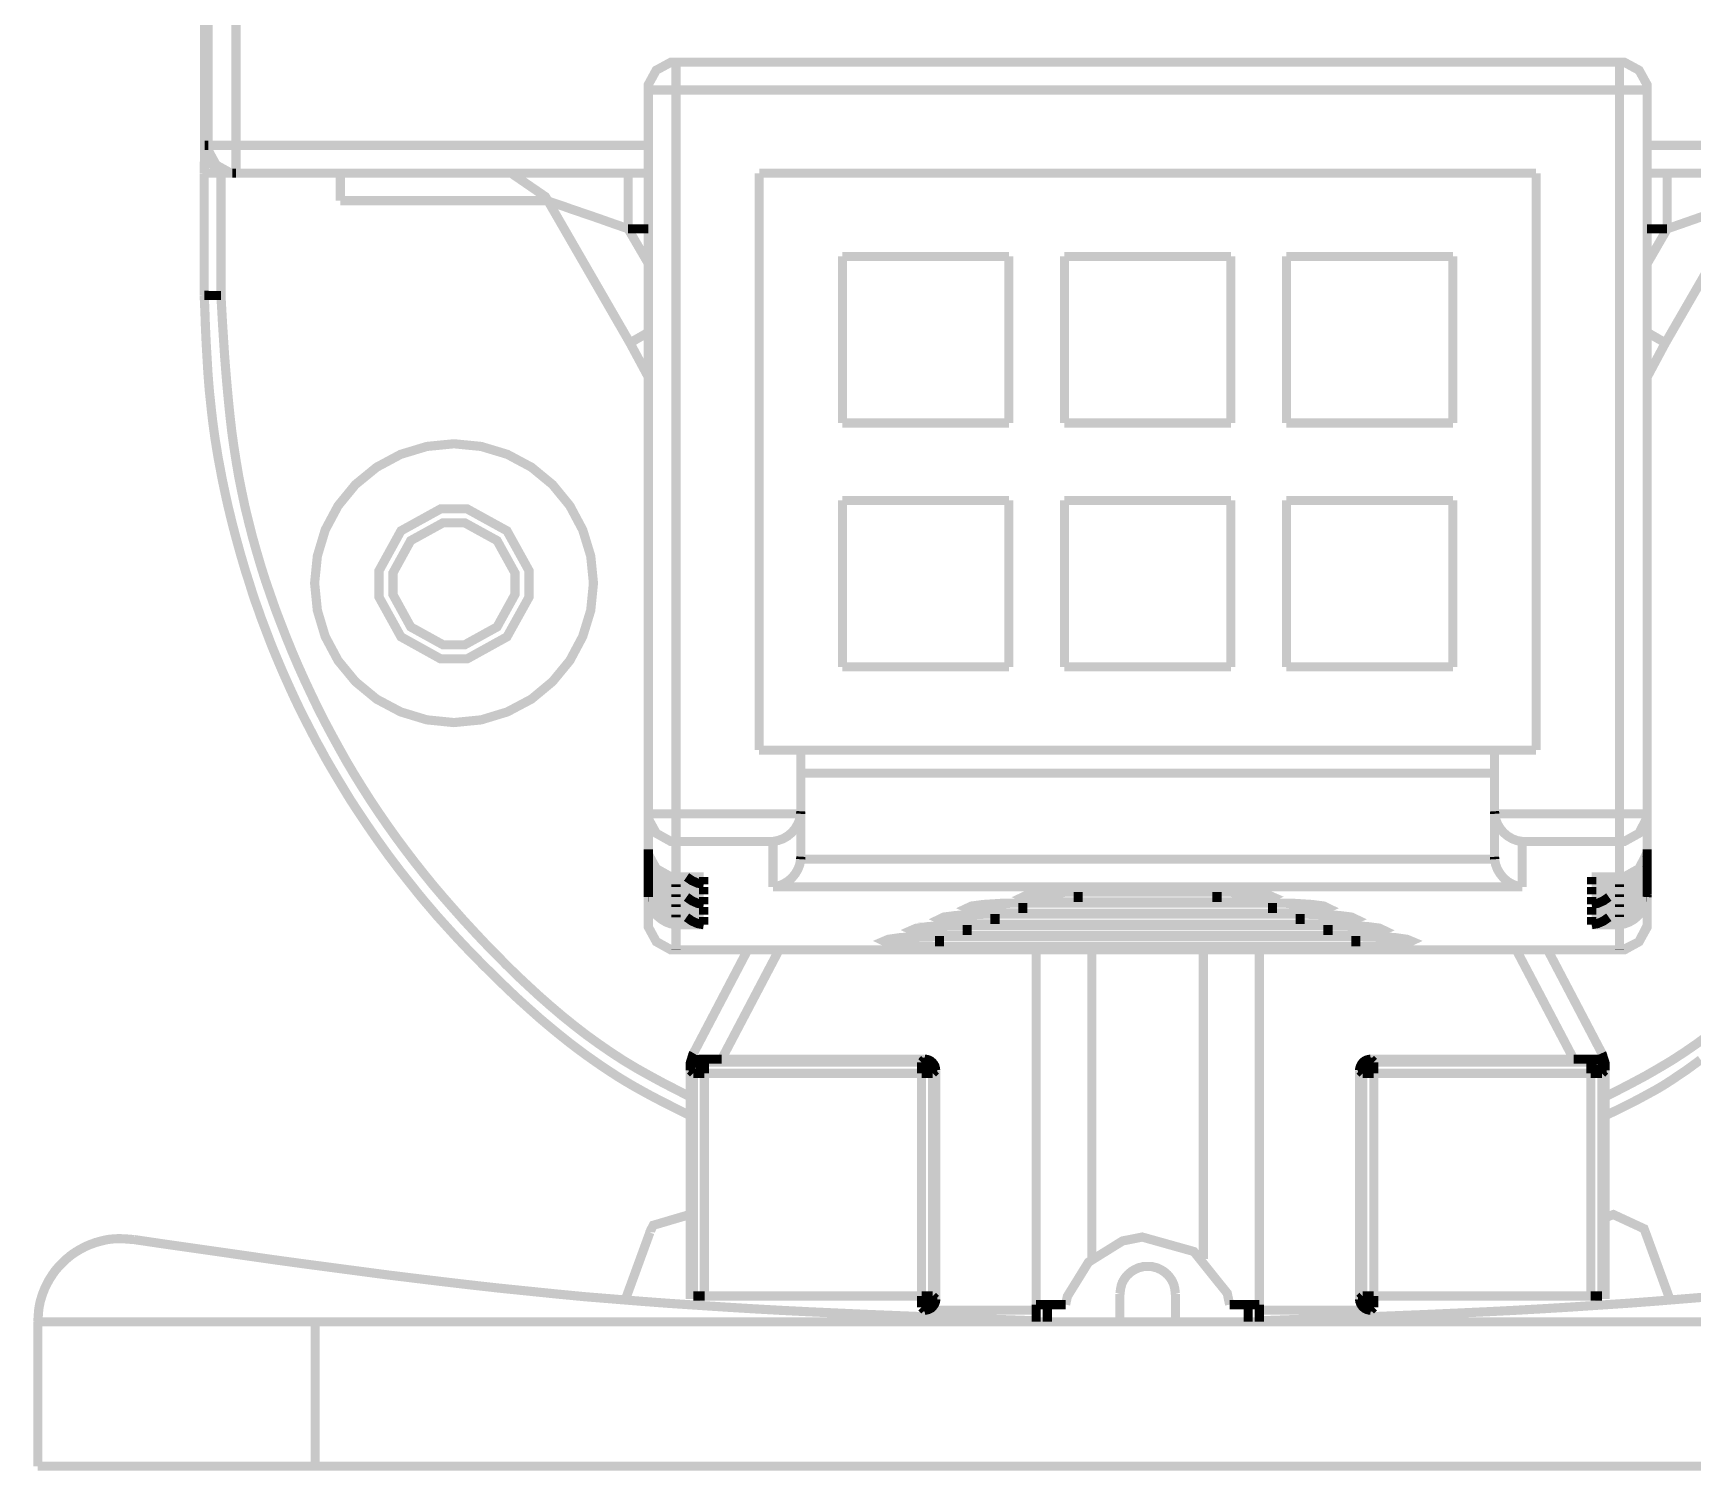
# Model space of a CAD drawing. Extents: x 0.54 to 10.46, y 0.74 to 7.76.
# Drawn here: x 8.35 to 8.978, y 5.207 to 5.752 of the extents above; entities that cross this region are included whole.
import ezdxf

# ---------------------------------------------------------------- set-up
doc = ezdxf.new("R2010")
doc.units = 0
doc.layers.get('0').update_dxf_attribs({"linetype": 'CONTINUOUS'})

msp = doc.modelspace()

# ---------------------------------------------------------------- linework, layer by layer
at = {"color": 0, "const_width": 0.00347}
for points in [[(8.41461, 5.83524), (8.41461, 5.7091)], [(8.41461, 5.83524), (8.41461, 5.7091)], [(8.41596, 5.7091), (8.41596, 5.83524)], [(8.42649, 5.83524), (8.42649, 5.7091)], [(8.59315, 5.74061), (8.59125, 5.74061), (8.58567, 5.73757), (8.58262, 5.73199), (8.58262, 5.73008)], [(8.59315, 5.73008), (8.59315, 5.74061)], [(8.59315, 5.74061), (8.95057, 5.74061)], [(8.9611, 5.73008), (8.9611, 5.73199), (8.95801, 5.73757), (8.95242, 5.74061), (8.95057, 5.74061)], [(8.95057, 5.73008), (8.95057, 5.74061)], [(8.58268, 5.73008), (8.59315, 5.73008)], [(8.58268, 5.45589), (8.58268, 5.73008)], [(8.59315, 5.73008), (8.59315, 5.45589)], [(8.95057, 5.73008), (8.59315, 5.73008)], [(8.95057, 5.45589), (8.95057, 5.73008)], [(8.95057, 5.73008), (8.9611, 5.73008)], [(8.9611, 5.73008), (8.9611, 5.45589)], [(8.41444, 5.69857), (8.41465, 5.7091)], [(8.41461, 5.7091), (8.41465, 5.70882), (8.41465, 5.70856), (8.41471, 5.70828), (8.41471, 5.70806), (8.41482, 5.70751), (8.41482, 5.70731), (8.41493, 5.70676), (8.41493, 5.70654), (8.41504, 5.70628), (8.4151, 5.706), (8.41515, 5.70578), (8.41525, 5.70551), (8.41531, 5.70529), (8.41542, 5.70508), (8.41553, 5.70481), (8.41564, 5.70458), (8.41575, 5.70432), (8.41585, 5.7041), (8.41601, 5.70389), (8.41624, 5.70344), (8.41656, 5.70301), (8.41667, 5.70281), (8.41683, 5.70258), (8.41704, 5.70242), (8.41738, 5.70199), (8.41808, 5.70128), (8.41829, 5.70111), (8.41846, 5.70096), (8.41911, 5.70047), (8.41932, 5.70036), (8.41954, 5.70019), (8.41976, 5.70008), (8.41997, 5.69993), (8.42042, 5.69971), (8.42068, 5.69954), (8.4209, 5.69949), (8.42133, 5.69928), (8.4216, 5.69917), (8.42188, 5.69911), (8.4221, 5.699), (8.42236, 5.69894), (8.42258, 5.69889), (8.42285, 5.69883), (8.42307, 5.69879), (8.42333, 5.69874), (8.42361, 5.69874), (8.42383, 5.69868), (8.4241, 5.69862), (8.42464, 5.69862), (8.42486, 5.69857), (8.42513, 5.69857)], [(8.41596, 5.7091), (8.41461, 5.7091)], [(8.42649, 5.7091), (8.41596, 5.7091)], [(8.41596, 5.7091), (8.41596, 5.70725), (8.419, 5.70167), (8.42458, 5.69857), (8.42649, 5.69857)], [(8.42649, 5.7091), (8.42649, 5.69857)], [(8.41444, 5.69857), (8.41444, 5.65235)], [(8.42513, 5.69857), (8.41444, 5.69857)], [(8.42079, 5.65224), (8.42079, 5.69857)], [(8.42649, 5.69857), (8.42513, 5.69857)], [(8.58268, 5.69857), (8.42649, 5.69857)], [(8.46599, 5.68815), (8.46599, 5.69857)], [(8.54471, 5.68804), (8.54372, 5.68967), (8.53076, 5.69857), (8.52647, 5.69857)], [(8.57503, 5.67751), (8.57503, 5.69857)], [(8.62468, 5.69857), (8.62468, 5.48004)], [(8.919, 5.69857), (8.62472, 5.69857)], [(8.919, 5.48004), (8.919, 5.69857)], [(9.11724, 5.69857), (8.9611, 5.69857)], [(8.96864, 5.67751), (8.96864, 5.69857)], [(8.41444, 5.65653), (8.41444, 5.69015)], [(8.54471, 5.68804), (8.54531, 5.68782), (8.54704, 5.68722), (8.54981, 5.68631), (8.5536, 5.68494), (8.55821, 5.68338), (8.56347, 5.68158), (8.56912, 5.67958), (8.57508, 5.67751)], [(8.57574, 5.63428), (8.54471, 5.68804)], [(8.99903, 5.68804), (8.96799, 5.63428)], [(8.96864, 5.67751), (8.97461, 5.67958), (8.98031, 5.68158), (8.98551, 5.68338), (8.99013, 5.68494), (8.99388, 5.68631), (8.99669, 5.68722), (8.99843, 5.68782), (8.99903, 5.68804)], [(8.71929, 5.66704), (8.65625, 5.66704)], [(8.65625, 5.66704), (8.65625, 5.60394)], [(8.71929, 5.60394), (8.71929, 5.66704)], [(8.80339, 5.66704), (8.74035, 5.66704)], [(8.74035, 5.66704), (8.74035, 5.60394)], [(8.80339, 5.60394), (8.80339, 5.66704)], [(8.88747, 5.66704), (8.82443, 5.66704)], [(8.82443, 5.66704), (8.82443, 5.60394)], [(8.88747, 5.60394), (8.88747, 5.66704)], [(8.41444, 5.65229), (8.41493, 5.65229), (8.41932, 5.65224), (8.42079, 5.65224)], [(8.41444, 5.65229), (8.41461, 5.64865), (8.41476, 5.64497), (8.41487, 5.64133), (8.41504, 5.63764), (8.41521, 5.634), (8.41542, 5.63032), (8.41564, 5.62668), (8.41585, 5.62299), (8.41613, 5.61936), (8.41644, 5.61572), (8.41721, 5.60846), (8.41764, 5.60476), (8.41812, 5.60113), (8.41862, 5.59754), (8.41982, 5.59028), (8.42051, 5.58669), (8.42117, 5.58311), (8.42193, 5.57949), (8.42269, 5.5759), (8.4235, 5.57232), (8.42437, 5.56874), (8.42524, 5.56521), (8.42617, 5.56164), (8.42811, 5.55458), (8.43018, 5.54753), (8.43132, 5.54406), (8.4324, 5.54058), (8.43354, 5.53706), (8.43479, 5.53364), (8.43599, 5.53017), (8.43989, 5.51992), (8.44129, 5.5165), (8.44271, 5.51313), (8.44417, 5.50971), (8.44564, 5.5064), (8.44715, 5.50304), (8.44868, 5.49972), (8.45025, 5.49642), (8.45187, 5.49311), (8.45692, 5.48335), (8.45871, 5.48014), (8.46044, 5.47694), (8.46229, 5.47374), (8.46414, 5.4706), (8.46793, 5.46431), (8.46983, 5.46121), (8.47185, 5.45811), (8.47385, 5.45508), (8.47592, 5.45199), (8.47797, 5.449), (8.48008, 5.44596), (8.48221, 5.44299), (8.48432, 5.44006), (8.48876, 5.43419), (8.49561, 5.42557), (8.49794, 5.42275), (8.50032, 5.41997), (8.50271, 5.41715), (8.5076, 5.41174), (8.5101, 5.40901), (8.51258, 5.40636), (8.51514, 5.40369), (8.52024, 5.39849), (8.52289, 5.39589), (8.5255, 5.39328), (8.53082, 5.38818), (8.53347, 5.38569), (8.53624, 5.38319), (8.53896, 5.38075), (8.54172, 5.37831), (8.54454, 5.37592), (8.54736, 5.37358), (8.55024, 5.37125), (8.55311, 5.36897), (8.55604, 5.36675), (8.55897, 5.36458), (8.56196, 5.36247), (8.565, 5.36035), (8.56803, 5.35835), (8.57112, 5.35633), (8.57422, 5.35444), (8.57736, 5.3526), (8.58057, 5.35081), (8.58376, 5.34907), (8.58708, 5.34733), (8.59028, 5.34571), (8.59358, 5.34403), (8.5969, 5.34239), (8.60015, 5.34076)], [(8.58268, 5.62131), (8.58225, 5.62218), (8.57574, 5.63428)], [(8.96799, 5.63428), (8.96149, 5.62213), (8.9611, 5.62131)], [(8.65625, 5.60394), (8.71929, 5.60394)], [(8.74035, 5.60394), (8.80339, 5.60394)], [(8.82443, 5.60394), (8.88747, 5.60394)], [(8.71929, 5.5746), (8.65625, 5.5746)], [(8.65625, 5.5746), (8.65625, 5.51156)], [(8.71929, 5.51156), (8.71929, 5.5746)], [(8.80339, 5.5746), (8.74035, 5.5746)], [(8.74035, 5.5746), (8.74035, 5.51156)], [(8.80339, 5.51156), (8.80339, 5.5746)], [(8.88747, 5.5746), (8.82443, 5.5746)], [(8.82443, 5.5746), (8.82443, 5.51156)], [(8.88747, 5.51156), (8.88747, 5.5746)], [(8.65625, 5.51156), (8.71929, 5.51156)], [(8.74035, 5.51156), (8.80339, 5.51156)], [(8.82443, 5.51156), (8.88747, 5.51156)], [(8.62468, 5.48004), (8.919, 5.48004)], [(8.64046, 5.48004), (8.64046, 5.45687)], [(8.90326, 5.45687), (8.90326, 5.48004)], [(8.90326, 5.47131), (8.64046, 5.47131)], [(8.58268, 5.45589), (8.59315, 5.45589)], [(8.58268, 5.45589), (8.58268, 5.45404), (8.58572, 5.44851), (8.59125, 5.44542), (8.59315, 5.44542)], [(8.58268, 5.44249), (8.58268, 5.45589)], [(8.59315, 5.45589), (8.6404, 5.45589)], [(8.59315, 5.44542), (8.59315, 5.45589)], [(8.62993, 5.44542), (8.63189, 5.44581), (8.63374, 5.44646), (8.63547, 5.44749), (8.63704, 5.44879), (8.63835, 5.45036), (8.63937, 5.4521), (8.64008, 5.45394), (8.6404, 5.45589)], [(8.6404, 5.45589), (8.64046, 5.45687)], [(8.64046, 5.45687), (8.64046, 5.43967)], [(8.90326, 5.45687), (8.90332, 5.45589)], [(8.90326, 5.43961), (8.90326, 5.45682)], [(8.90326, 5.45589), (8.95057, 5.45589)], [(8.90326, 5.45589), (8.90365, 5.45394), (8.90435, 5.4521), (8.90539, 5.45036), (8.90668, 5.44879), (8.90821, 5.44749), (8.90994, 5.44646), (8.91183, 5.44575), (8.91379, 5.44542)], [(8.95057, 5.44542), (8.95242, 5.44542), (8.95796, 5.44851), (8.96104, 5.45449), (8.9611, 5.45589)], [(8.95057, 5.45589), (8.95057, 5.44542)], [(8.95057, 5.45589), (8.9611, 5.45589)], [(8.9611, 5.45589), (8.9611, 5.44249)], [(8.62993, 5.44542), (8.59315, 5.44542)], [(8.59315, 5.44542), (8.59315, 5.43201)], [(8.62993, 5.42822), (8.62993, 5.44542)], [(8.91374, 5.44542), (8.91374, 5.42822)], [(8.95057, 5.44542), (8.91379, 5.44542)], [(8.95057, 5.43201), (8.95057, 5.44542)], [(8.58268, 5.44249), (8.58268, 5.44065), (8.58572, 5.43506), (8.59125, 5.43197), (8.59315, 5.43197)], [(8.58268, 5.44249), (8.58268, 5.44065), (8.58572, 5.43511), (8.59125, 5.43201), (8.59315, 5.43201)], [(8.58268, 5.4406), (8.58268, 5.44249)], [(8.58268, 5.4406), (8.58268, 5.43961)], [(8.58268, 5.43772), (8.58268, 5.4406)], [(8.58268, 5.43961), (8.58306, 5.43772), (8.58376, 5.43582), (8.58475, 5.43408), (8.58604, 5.43257), (8.58763, 5.43126), (8.58936, 5.43024), (8.59119, 5.42953), (8.59315, 5.42914)], [(8.58268, 5.43772), (8.58285, 5.43571), (8.58344, 5.43381), (8.58442, 5.43207), (8.58572, 5.43061), (8.58735, 5.42947), (8.58914, 5.42865), (8.5911, 5.42822), (8.59315, 5.42822)], [(8.58268, 5.43679), (8.58268, 5.43772)], [(8.58268, 5.43392), (8.58268, 5.43679)], [(8.58268, 5.43679), (8.58268, 5.43582)], [(8.62993, 5.42822), (8.63189, 5.42854), (8.63374, 5.42925), (8.63547, 5.43028), (8.63704, 5.43158), (8.63835, 5.43317), (8.63937, 5.4349), (8.64008, 5.43674), (8.6404, 5.43869)], [(8.6404, 5.43869), (8.64046, 5.43967)], [(8.6404, 5.43869), (8.90332, 5.43869)], [(8.90326, 5.43961), (8.90332, 5.43869)], [(8.90326, 5.43869), (8.90365, 5.43674), (8.90435, 5.4349), (8.90539, 5.43317), (8.90668, 5.43158), (8.90821, 5.43028), (8.90994, 5.42925), (8.91183, 5.42854), (8.91379, 5.42822)], [(8.95057, 5.43197), (8.95242, 5.43197), (8.95801, 5.43506), (8.9611, 5.44065), (8.9611, 5.44249)], [(8.95057, 5.43201), (8.95242, 5.43201), (8.95796, 5.43511), (8.96104, 5.44108), (8.9611, 5.44249)], [(8.95057, 5.42914), (8.95247, 5.42953), (8.95438, 5.43024), (8.95611, 5.43126), (8.95762, 5.43257), (8.95893, 5.43408), (8.95996, 5.43582), (8.96067, 5.43772), (8.96104, 5.43967)], [(8.95057, 5.42822), (8.95258, 5.42822), (8.95458, 5.42865), (8.95638, 5.42947), (8.95801, 5.43061), (8.95931, 5.43207), (8.96029, 5.43381), (8.96089, 5.43571), (8.9611, 5.43772)], [(8.96104, 5.43961), (8.9611, 5.4406)], [(8.96104, 5.43582), (8.9611, 5.43679)], [(8.9611, 5.4406), (8.9611, 5.44249)], [(8.9611, 5.4406), (8.9611, 5.43772)], [(8.9611, 5.43679), (8.9611, 5.43772)], [(8.9611, 5.43679), (8.9611, 5.43392)], [(8.58268, 5.43582), (8.58306, 5.43386), (8.58376, 5.43201), (8.58475, 5.43028), (8.58604, 5.42871), (8.58763, 5.4274), (8.58936, 5.42638), (8.59119, 5.42572), (8.59315, 5.42535)], [(8.58268, 5.43392), (8.58285, 5.43186), (8.58344, 5.42996), (8.58442, 5.42828), (8.58572, 5.42681), (8.58735, 5.42562), (8.58914, 5.42481), (8.5911, 5.42443), (8.59315, 5.42437)], [(8.58268, 5.43294), (8.58268, 5.43392)], [(8.58268, 5.43294), (8.58268, 5.43197)], [(8.58268, 5.43007), (8.58268, 5.43294)], [(8.58268, 5.43197), (8.58306, 5.43007), (8.58376, 5.42822), (8.58475, 5.42649), (8.58604, 5.42492), (8.58763, 5.42361), (8.58936, 5.42258), (8.59119, 5.42188), (8.59315, 5.42156)], [(8.59315, 5.43201), (8.60368, 5.43201)], [(8.59315, 5.43197), (8.60271, 5.43197)], [(8.59717, 5.43197), (8.59918, 5.43061), (8.60135, 5.42964), (8.60368, 5.42919)], [(8.60368, 5.43201), (8.60368, 5.42914)], [(8.94006, 5.43201), (8.95057, 5.43201)], [(8.94006, 5.42914), (8.94006, 5.43201)], [(8.94006, 5.42914), (8.94233, 5.42964), (8.94456, 5.43061), (8.94656, 5.43197)], [(8.94103, 5.43197), (8.95057, 5.43197)], [(8.95057, 5.42535), (8.95247, 5.42572), (8.95438, 5.42638), (8.95611, 5.4274), (8.95762, 5.42871), (8.95893, 5.43028), (8.95996, 5.43201), (8.96067, 5.43386), (8.96104, 5.43582)], [(8.95057, 5.42437), (8.95258, 5.42443), (8.95458, 5.42481), (8.95638, 5.42562), (8.95801, 5.42676), (8.95931, 5.42828), (8.96029, 5.42996), (8.96089, 5.43192), (8.9611, 5.43392)], [(8.95057, 5.42156), (8.95247, 5.42188), (8.95438, 5.42258), (8.95611, 5.42361), (8.95762, 5.42492), (8.95893, 5.42649), (8.95996, 5.42822), (8.96067, 5.43007), (8.96104, 5.43197)], [(8.96104, 5.43197), (8.9611, 5.43294)], [(8.9611, 5.43294), (8.9611, 5.43392)], [(8.9611, 5.43294), (8.9611, 5.43007)], [(8.58268, 5.43007), (8.58285, 5.42806), (8.58344, 5.42617), (8.58442, 5.42443), (8.58572, 5.42296), (8.58735, 5.42182), (8.58914, 5.42101), (8.5911, 5.42057), (8.59315, 5.42057)], [(8.58268, 5.42914), (8.58268, 5.43007)], [(8.58268, 5.42626), (8.58268, 5.42914)], [(8.58268, 5.42914), (8.58268, 5.42817)], [(8.58268, 5.42817), (8.58306, 5.42626), (8.58376, 5.42437), (8.58475, 5.42264), (8.58604, 5.42111), (8.58763, 5.41976), (8.58936, 5.41878), (8.59119, 5.41803), (8.59315, 5.41769)], [(8.58268, 5.42626), (8.58285, 5.42426), (8.58344, 5.42231), (8.58442, 5.42063), (8.58572, 5.41917), (8.58735, 5.41797), (8.58914, 5.41721), (8.5911, 5.41678), (8.59315, 5.41672)], [(8.58268, 5.42529), (8.58268, 5.42626)], [(8.58268, 5.42529), (8.58268, 5.42437)], [(8.58268, 5.41488), (8.58268, 5.42529)], [(8.58268, 5.42437), (8.58306, 5.42242), (8.58376, 5.42057), (8.58475, 5.41878), (8.58604, 5.41726), (8.58763, 5.41596), (8.58936, 5.41493), (8.59119, 5.41422), (8.59315, 5.4139)], [(8.59224, 5.42817), (8.60275, 5.42817)], [(8.59224, 5.42437), (8.60275, 5.42437)], [(8.59315, 5.42914), (8.59315, 5.42822)], [(8.60368, 5.42914), (8.59315, 5.42914)], [(8.59315, 5.42822), (8.60368, 5.42822)], [(8.59315, 5.42535), (8.59315, 5.42437)], [(8.60368, 5.42535), (8.59315, 5.42535)], [(8.59315, 5.42437), (8.60368, 5.42437)], [(8.59717, 5.42817), (8.59918, 5.42676), (8.60135, 5.42583), (8.60368, 5.42535)], [(8.59717, 5.42437), (8.59918, 5.42296), (8.60135, 5.42199), (8.60368, 5.42156)], [(8.60368, 5.42822), (8.60368, 5.42535)], [(8.60368, 5.42437), (8.60368, 5.42156)], [(8.91374, 5.42822), (8.62993, 5.42822)], [(8.74556, 5.42247), (8.73753, 5.42264), (8.73074, 5.42307), (8.72618, 5.42367), (8.72456, 5.42437), (8.72618, 5.42513), (8.73074, 5.42572), (8.73753, 5.42617), (8.74556, 5.42632)], [(8.7284, 5.42535), (8.72857, 5.42535), (8.72857, 5.42535), (8.72874, 5.4254), (8.72874, 5.4254), (8.72906, 5.42546), (8.72933, 5.42546), (8.72949, 5.42551), (8.72965, 5.42551), (8.72988, 5.42557), (8.73004, 5.42557), (8.73025, 5.42562), (8.73042, 5.42562), (8.73062, 5.42567), (8.73107, 5.42567), (8.73133, 5.42572), (8.73156, 5.42572), (8.73182, 5.42578), (8.73232, 5.42578), (8.73258, 5.42583), (8.73286, 5.42583), (8.73312, 5.42589), (8.73372, 5.42589), (8.734, 5.42594), (8.7346, 5.42594), (8.73492, 5.426), (8.73557, 5.426), (8.73589, 5.42606), (8.73687, 5.42606), (8.73719, 5.42611), (8.73822, 5.42611), (8.73861, 5.42617), (8.74035, 5.42617), (8.74072, 5.42622), (8.74294, 5.42622), (8.74333, 5.42626), (8.74556, 5.42626)], [(8.74556, 5.42632), (8.79813, 5.42632)], [(8.74556, 5.42626), (8.74556, 5.42632)], [(8.74556, 5.42626), (8.79813, 5.42626)], [(8.79813, 5.42632), (8.80615, 5.42617), (8.81299, 5.42572), (8.81754, 5.42513), (8.81917, 5.42443), (8.81754, 5.42367), (8.81299, 5.42307), (8.80615, 5.42264), (8.79813, 5.42247)], [(8.79813, 5.42632), (8.79813, 5.42626)], [(8.79813, 5.42626), (8.79986, 5.42626), (8.80029, 5.42622), (8.80322, 5.42622), (8.80365, 5.42617), (8.80528, 5.42617), (8.80567, 5.42611), (8.80647, 5.42611), (8.80686, 5.42606), (8.80761, 5.42606), (8.80794, 5.426), (8.80871, 5.426), (8.80903, 5.42594), (8.80974, 5.42594), (8.81006, 5.42589), (8.81039, 5.42589), (8.81071, 5.42583), (8.81136, 5.42583), (8.81164, 5.42578), (8.8119, 5.42578), (8.81222, 5.42572), (8.8125, 5.42567), (8.81299, 5.42567), (8.81326, 5.42562), (8.81347, 5.42562), (8.81375, 5.42557), (8.81396, 5.42551), (8.81418, 5.42551), (8.81435, 5.42546), (8.81467, 5.42546), (8.81483, 5.4254), (8.81489, 5.4254), (8.81506, 5.4254), (8.81506, 5.4254), (8.81506, 5.4254), (8.81521, 5.42535), (8.81521, 5.42535), (8.81521, 5.42535), (8.81532, 5.42535), (8.81532, 5.42535)], [(8.95057, 5.42914), (8.94006, 5.42914)], [(8.94006, 5.42822), (8.95057, 5.42822)], [(8.94006, 5.42535), (8.94006, 5.42822)], [(8.94006, 5.42535), (8.94233, 5.42583), (8.94456, 5.42676), (8.94656, 5.42817)], [(8.95057, 5.42535), (8.94006, 5.42535)], [(8.94006, 5.42437), (8.95057, 5.42437)], [(8.94006, 5.42156), (8.94006, 5.42437)], [(8.94006, 5.42156), (8.94233, 5.42199), (8.94456, 5.42296), (8.94656, 5.42437)], [(8.94103, 5.42817), (8.9515, 5.42817)], [(8.94103, 5.42437), (8.9515, 5.42437)], [(8.95057, 5.42057), (8.95258, 5.42057), (8.95458, 5.42101), (8.95638, 5.42182), (8.95801, 5.42296), (8.95931, 5.42443), (8.96029, 5.42617), (8.96089, 5.42806), (8.9611, 5.43007)], [(8.95057, 5.42822), (8.95057, 5.42919)], [(8.95057, 5.41769), (8.95247, 5.41808), (8.95438, 5.41878), (8.95611, 5.41976), (8.95762, 5.42111), (8.95893, 5.42264), (8.95996, 5.42437), (8.96067, 5.42626), (8.96104, 5.42817)], [(8.95057, 5.41678), (8.95258, 5.41678), (8.95458, 5.41715), (8.95638, 5.41797), (8.95801, 5.41917), (8.95931, 5.42063), (8.96029, 5.42231), (8.96089, 5.42426), (8.9611, 5.42626)], [(8.95057, 5.42437), (8.95057, 5.42535)], [(8.95057, 5.4139), (8.95247, 5.41422), (8.95438, 5.41493), (8.95611, 5.41596), (8.95762, 5.41726), (8.95893, 5.41878), (8.95996, 5.42051), (8.96067, 5.42242), (8.96104, 5.42437)], [(8.96104, 5.42817), (8.9611, 5.42914)], [(8.96104, 5.42437), (8.9611, 5.42529)], [(8.9611, 5.42914), (8.9611, 5.43007)], [(8.9611, 5.42914), (8.9611, 5.42626)], [(8.9611, 5.42529), (8.9611, 5.42626)], [(8.9611, 5.42529), (8.9611, 5.41488)], [(8.59224, 5.42051), (8.60275, 5.42051)], [(8.59315, 5.42156), (8.59315, 5.42057)], [(8.60368, 5.42156), (8.59315, 5.42156)], [(8.59315, 5.42057), (8.60368, 5.42057)], [(8.59717, 5.42051), (8.59918, 5.41911), (8.60135, 5.41818), (8.60368, 5.41769)], [(8.60368, 5.42057), (8.60368, 5.41769)], [(8.71403, 5.41411), (8.706, 5.41428), (8.69917, 5.41465), (8.69461, 5.41531), (8.69303, 5.41601), (8.69461, 5.41678), (8.69917, 5.41737), (8.706, 5.41781), (8.71403, 5.41792)], [(8.69689, 5.41694), (8.69689, 5.41694), (8.69706, 5.41699), (8.69706, 5.41699), (8.69706, 5.41699), (8.69721, 5.41699), (8.69721, 5.41699), (8.69749, 5.41704), (8.69764, 5.4171), (8.69781, 5.4171), (8.69797, 5.41715), (8.69829, 5.41715), (8.69851, 5.41721), (8.69868, 5.41721), (8.69889, 5.41726), (8.69911, 5.41726), (8.69933, 5.41732), (8.69982, 5.41732), (8.70003, 5.41737), (8.70025, 5.41737), (8.70053, 5.41743), (8.70107, 5.41743), (8.70133, 5.41749), (8.70161, 5.41749), (8.70187, 5.41754), (8.70247, 5.41754), (8.70281, 5.41758), (8.7034, 5.41758), (8.70372, 5.41764), (8.70432, 5.41764), (8.70469, 5.41769), (8.70568, 5.41769), (8.706, 5.41775), (8.70703, 5.41775), (8.70742, 5.41781), (8.70921, 5.41781), (8.70958, 5.41786), (8.71403, 5.41786)], [(8.72456, 5.41829), (8.71653, 5.41846), (8.70969, 5.41883), (8.70514, 5.41949), (8.7035, 5.42019), (8.70514, 5.42096), (8.70969, 5.42156), (8.71653, 5.42199), (8.72456, 5.4221)], [(8.70742, 5.42117), (8.70751, 5.42117), (8.70757, 5.42117), (8.70774, 5.42122), (8.70774, 5.42122), (8.70779, 5.42122), (8.70801, 5.42128), (8.70801, 5.42128), (8.70828, 5.42128), (8.70844, 5.42133), (8.70865, 5.42133), (8.70882, 5.42139), (8.70921, 5.42139), (8.70942, 5.42144), (8.70964, 5.42144), (8.70985, 5.4215), (8.71029, 5.4215), (8.71056, 5.42156), (8.71078, 5.42156), (8.71104, 5.4216), (8.71158, 5.4216), (8.71186, 5.42165), (8.71213, 5.42165), (8.7124, 5.42171), (8.71272, 5.42171), (8.713, 5.42176), (8.7136, 5.42176), (8.71392, 5.42182), (8.71457, 5.42182), (8.71485, 5.42188), (8.71582, 5.42188), (8.71619, 5.42193), (8.71724, 5.42193), (8.71756, 5.42199), (8.71935, 5.42199), (8.71972, 5.42204), (8.72418, 5.42204), (8.72456, 5.4221)], [(8.71403, 5.41792), (8.82964, 5.41792)], [(8.71403, 5.41786), (8.71403, 5.41792)], [(8.71403, 5.41786), (8.82964, 5.41786)], [(8.72456, 5.4221), (8.81917, 5.4221)], [(8.72456, 5.4221), (8.81917, 5.4221)], [(8.81917, 5.41829), (8.72456, 5.41829)], [(8.79813, 5.42247), (8.74561, 5.42247)], [(8.81917, 5.4221), (8.82047, 5.4221), (8.82086, 5.42204), (8.82428, 5.42204), (8.82465, 5.42199), (8.82628, 5.42199), (8.82671, 5.42193), (8.82747, 5.42193), (8.82785, 5.42188), (8.82861, 5.42188), (8.829, 5.42182), (8.82975, 5.42182), (8.83008, 5.42176), (8.8304, 5.42176), (8.83078, 5.42171), (8.83143, 5.42171), (8.83176, 5.42165), (8.83208, 5.42165), (8.83236, 5.4216), (8.83268, 5.4216), (8.83296, 5.42156), (8.83322, 5.42156), (8.8335, 5.4215), (8.83376, 5.4215), (8.83404, 5.42144), (8.83431, 5.42144), (8.83453, 5.42139), (8.83475, 5.42139), (8.83496, 5.42133), (8.83518, 5.42133), (8.83539, 5.42128), (8.83572, 5.42128), (8.83583, 5.42122), (8.83589, 5.42122), (8.8361, 5.42122), (8.8361, 5.42122), (8.8361, 5.42122), (8.83621, 5.42117), (8.83621, 5.42117), (8.83621, 5.42117), (8.83637, 5.42111), (8.83637, 5.42111)], [(8.81917, 5.4221), (8.82721, 5.42199), (8.83404, 5.42156), (8.8386, 5.42096), (8.84017, 5.42019), (8.8386, 5.41949), (8.83404, 5.41883), (8.82721, 5.41846), (8.81917, 5.41829)], [(8.82964, 5.41792), (8.83772, 5.41775), (8.84451, 5.41737), (8.84907, 5.41678), (8.85069, 5.41601), (8.84907, 5.41531), (8.84451, 5.41465), (8.83772, 5.41428), (8.82964, 5.41411)], [(8.82964, 5.41792), (8.82964, 5.41786)], [(8.82964, 5.41786), (8.83436, 5.41786), (8.83475, 5.41781), (8.83643, 5.41781), (8.83681, 5.41775), (8.83763, 5.41775), (8.838, 5.41769), (8.83914, 5.41769), (8.83951, 5.41764), (8.83985, 5.41764), (8.84022, 5.41758), (8.84093, 5.41758), (8.84125, 5.41754), (8.84158, 5.41754), (8.84196, 5.41749), (8.84224, 5.41749), (8.84256, 5.41743), (8.84321, 5.41743), (8.84347, 5.41737), (8.84375, 5.41737), (8.84403, 5.41732), (8.84429, 5.41732), (8.84457, 5.41726), (8.84478, 5.41726), (8.84506, 5.41721), (8.84526, 5.41721), (8.84549, 5.41715), (8.84571, 5.41715), (8.84586, 5.4171), (8.84608, 5.4171), (8.84625, 5.41704), (8.84636, 5.41704), (8.84636, 5.41704), (8.84662, 5.41699), (8.84662, 5.41699), (8.84662, 5.41699), (8.84674, 5.41699), (8.84674, 5.41699), (8.84674, 5.41699), (8.8469, 5.41694), (8.8469, 5.41694)], [(8.95057, 5.42156), (8.94006, 5.42156)], [(8.94006, 5.42057), (8.95057, 5.42057)], [(8.94006, 5.41769), (8.94006, 5.42057)], [(8.94006, 5.41769), (8.94233, 5.41818), (8.94456, 5.41911), (8.94656, 5.42051)], [(8.94103, 5.42051), (8.9515, 5.42051)], [(8.95057, 5.42057), (8.95057, 5.42156)], [(8.58268, 5.41488), (8.58268, 5.41303), (8.58572, 5.40744), (8.59125, 5.40435), (8.59315, 5.40435)], [(8.58268, 5.41488), (8.58268, 5.41303), (8.58572, 5.4075), (8.59125, 5.4044), (8.59315, 5.4044)], [(8.59224, 5.41672), (8.60275, 5.41672)], [(8.59315, 5.41769), (8.59315, 5.41672)], [(8.60368, 5.41769), (8.59315, 5.41769)], [(8.59315, 5.41678), (8.60368, 5.41678)], [(8.59315, 5.4139), (8.59315, 5.4044)], [(8.60368, 5.4139), (8.59315, 5.4139)], [(8.59717, 5.41672), (8.59918, 5.41531), (8.60135, 5.41433), (8.60368, 5.4139)], [(8.60368, 5.41678), (8.60368, 5.4139)], [(8.7035, 5.40994), (8.69547, 5.41004), (8.68869, 5.41049), (8.68414, 5.41108), (8.68251, 5.41183), (8.68414, 5.41254), (8.68869, 5.41319), (8.69547, 5.41357), (8.7035, 5.41374)], [(8.68636, 5.41276), (8.68653, 5.41282), (8.68653, 5.41282), (8.68668, 5.41282), (8.68668, 5.41282), (8.68668, 5.41287), (8.68696, 5.41287), (8.68696, 5.41287), (8.68713, 5.41287), (8.68728, 5.41292), (8.68744, 5.41292), (8.68761, 5.41297), (8.68782, 5.41297), (8.68799, 5.41303), (8.68837, 5.41303), (8.68858, 5.41308), (8.68881, 5.41308), (8.68901, 5.41314), (8.68929, 5.41314), (8.68951, 5.41319), (8.69006, 5.41319), (8.69026, 5.41325), (8.69054, 5.41325), (8.69081, 5.41331), (8.69135, 5.41331), (8.69168, 5.41336), (8.69228, 5.41336), (8.69254, 5.41342), (8.69319, 5.41342), (8.69353, 5.41347), (8.69417, 5.41347), (8.6945, 5.41351), (8.69547, 5.41351), (8.69586, 5.41357), (8.69689, 5.41357), (8.69726, 5.41363), (8.69982, 5.41363), (8.70014, 5.41368), (8.7035, 5.41368)], [(8.7035, 5.41374), (8.84017, 5.41374)], [(8.7035, 5.41368), (8.7035, 5.41374)], [(8.7035, 5.41368), (8.84017, 5.41368)], [(8.82964, 5.41411), (8.71403, 5.41411)], [(8.84017, 5.41374), (8.84819, 5.41357), (8.85504, 5.41319), (8.8596, 5.4126), (8.86122, 5.41183), (8.8596, 5.41114), (8.85504, 5.41049), (8.84819, 5.41004), (8.84017, 5.40994)], [(8.84017, 5.41374), (8.84017, 5.41368)], [(8.84017, 5.41368), (8.84403, 5.41368), (8.84446, 5.41363), (8.84651, 5.41363), (8.8469, 5.41357), (8.84771, 5.41357), (8.8481, 5.41351), (8.84928, 5.41351), (8.84967, 5.41347), (8.85037, 5.41347), (8.85075, 5.41342), (8.85146, 5.41342), (8.85178, 5.41336), (8.85211, 5.41336), (8.85243, 5.41331), (8.85275, 5.41331), (8.85308, 5.41325), (8.85368, 5.41325), (8.85394, 5.41319), (8.85428, 5.41319), (8.85482, 5.41308), (8.85504, 5.41308), (8.85531, 5.41303), (8.85553, 5.41303), (8.85579, 5.41297), (8.85601, 5.41297), (8.85622, 5.41292), (8.85639, 5.41292), (8.85661, 5.41287), (8.85688, 5.41287), (8.85688, 5.41287), (8.8571, 5.41282), (8.8571, 5.41282), (8.8571, 5.41282), (8.85726, 5.41282), (8.85726, 5.41282), (8.85726, 5.41282), (8.85736, 5.41276), (8.85736, 5.41276)], [(8.95057, 5.41769), (8.94006, 5.41769)], [(8.94006, 5.41678), (8.95057, 5.41678)], [(8.94006, 5.4139), (8.94006, 5.41678)], [(8.94006, 5.4139), (8.94233, 5.41433), (8.94456, 5.41531), (8.94656, 5.41672)], [(8.95057, 5.4139), (8.94006, 5.4139)], [(8.94103, 5.41672), (8.9515, 5.41672)], [(8.95057, 5.41678), (8.95057, 5.41769)], [(8.95057, 5.40435), (8.95242, 5.40435), (8.95801, 5.40744), (8.9611, 5.41303), (8.9611, 5.41488)], [(8.95057, 5.4044), (8.95199, 5.4044), (8.95796, 5.40744), (8.96104, 5.41347), (8.9611, 5.41488)], [(8.95057, 5.4044), (8.95057, 5.4139)], [(8.69303, 5.40576), (8.685, 5.40587), (8.67817, 5.40631), (8.67361, 5.4069), (8.67199, 5.40767), (8.67361, 5.40836), (8.67817, 5.40901), (8.685, 5.4094), (8.69303, 5.40956)], [(8.67583, 5.40858), (8.67583, 5.40858), (8.676, 5.40858), (8.676, 5.40858), (8.676, 5.40864), (8.67622, 5.40864), (8.67622, 5.40864), (8.67649, 5.40869), (8.67665, 5.40869), (8.67676, 5.40875), (8.67692, 5.40875), (8.67714, 5.40881), (8.67731, 5.40881), (8.67746, 5.40886), (8.6779, 5.40886), (8.67806, 5.4089), (8.67833, 5.4089), (8.6785, 5.40896), (8.67899, 5.40896), (8.67925, 5.40901), (8.67953, 5.40901), (8.67974, 5.40907), (8.68028, 5.40907), (8.68061, 5.40913), (8.68088, 5.40913), (8.68115, 5.40918), (8.68175, 5.40918), (8.68207, 5.40924), (8.68267, 5.40924), (8.683, 5.40929), (8.68365, 5.40929), (8.68397, 5.40935), (8.685, 5.40935), (8.68533, 5.4094), (8.68674, 5.4094), (8.68713, 5.40944), (8.68967, 5.40944), (8.69006, 5.4095), (8.69303, 5.4095)], [(8.69303, 5.40956), (8.85069, 5.40956)], [(8.69303, 5.4095), (8.69303, 5.40956)], [(8.69303, 5.4095), (8.85069, 5.4095)], [(8.85069, 5.40576), (8.69303, 5.40576)], [(8.84017, 5.40994), (8.7035, 5.40994)], [(8.85069, 5.40956), (8.85872, 5.4094), (8.86556, 5.40901), (8.87011, 5.40836), (8.87175, 5.40767), (8.87011, 5.4069), (8.86556, 5.40631), (8.85872, 5.40587), (8.85069, 5.40576)], [(8.85069, 5.40956), (8.85069, 5.4095)], [(8.85069, 5.4095), (8.85411, 5.4095), (8.85454, 5.40944), (8.85661, 5.40944), (8.85704, 5.4094), (8.85824, 5.4094), (8.85861, 5.40935), (8.85943, 5.40935), (8.85975, 5.40929), (8.86051, 5.40929), (8.86089, 5.40924), (8.8616, 5.40924), (8.86199, 5.40918), (8.86231, 5.40918), (8.86263, 5.40913), (8.86328, 5.40913), (8.86361, 5.40907), (8.86387, 5.40907), (8.86421, 5.40901), (8.86447, 5.40901), (8.86481, 5.40896), (8.86501, 5.40896), (8.86535, 5.4089), (8.86556, 5.4089), (8.86583, 5.40886), (8.86604, 5.40886), (8.86626, 5.40881), (8.86654, 5.40881), (8.86669, 5.40875), (8.86692, 5.40875), (8.86708, 5.40869), (8.8674, 5.40869), (8.8674, 5.40869), (8.86762, 5.40864), (8.86762, 5.40864), (8.86762, 5.40864), (8.86778, 5.40858), (8.86778, 5.40858), (8.86778, 5.40858), (8.86789, 5.40858), (8.86789, 5.40858)], [(8.59315, 5.4044), (8.95057, 5.4044)], [(8.59315, 5.40435), (8.95057, 5.40435)], [(8.59983, 5.36524), (8.62033, 5.40435)], [(8.7296, 5.40435), (8.7296, 5.26997)], [(8.81413, 5.40435), (8.81413, 5.26997)], [(8.92339, 5.40435), (8.9439, 5.36524)], [(8.59983, 5.36524), (8.59961, 5.36486), (8.59858, 5.36149), (8.59858, 5.36035)], [(8.60281, 5.36296), (8.60275, 5.36296), (8.60265, 5.36296), (8.60265, 5.36296), (8.6026, 5.36296), (8.60249, 5.36296), (8.60249, 5.36296), (8.60243, 5.36296), (8.60232, 5.3629), (8.60232, 5.3629), (8.60211, 5.3629), (8.60194, 5.36285), (8.60194, 5.36285), (8.60178, 5.36285), (8.60178, 5.36285), (8.60172, 5.36285), (8.60161, 5.36279), (8.60161, 5.36279), (8.60097, 5.36257), (8.60081, 5.36247), (8.60081, 5.36247), (8.60069, 5.36242), (8.60069, 5.36242), (8.60053, 5.36231), (8.60047, 5.36231), (8.60037, 5.36225), (8.60037, 5.36225), (8.60032, 5.36225), (8.60021, 5.36214), (8.60021, 5.36214), (8.6001, 5.36199), (8.60004, 5.36199), (8.59993, 5.36187), (8.59993, 5.36187), (8.59978, 5.36176), (8.59972, 5.36176), (8.59967, 5.3616), (8.59967, 5.3616), (8.59961, 5.3616), (8.59956, 5.36143), (8.59956, 5.36143), (8.5995, 5.36143), (8.59939, 5.36128), (8.59939, 5.36128), (8.59933, 5.36128), (8.59928, 5.36111), (8.59928, 5.36111), (8.59924, 5.36111), (8.59918, 5.36089), (8.59918, 5.36089), (8.59907, 5.36074), (8.59901, 5.36074), (8.59896, 5.36051), (8.59896, 5.36051), (8.5989, 5.36051), (8.59885, 5.36035), (8.59885, 5.36035), (8.59885, 5.36029), (8.59879, 5.36014), (8.59879, 5.36014), (8.59874, 5.36014), (8.59874, 5.35992), (8.59874, 5.35992), (8.59868, 5.35992), (8.59868, 5.35975), (8.59868, 5.35975), (8.59864, 5.35975), (8.59864, 5.35954), (8.59864, 5.35954), (8.59864, 5.35954), (8.59858, 5.35938), (8.59858, 5.35938)], [(8.60394, 5.36182), (8.60286, 5.36182), (8.59972, 5.35818), (8.59972, 5.35758)], [(8.60394, 5.36182), (8.60281, 5.36296)], [(8.60281, 5.36296), (8.61046, 5.36296)], [(8.60394, 5.36182), (8.60394, 5.35758)], [(8.68619, 5.36182), (8.60394, 5.36182)], [(8.61046, 5.36296), (8.68733, 5.36296)], [(8.68733, 5.36296), (8.68619, 5.36176)], [(8.68918, 5.36057), (8.68896, 5.36079), (8.68685, 5.36182), (8.68619, 5.36182)], [(8.68619, 5.35758), (8.68619, 5.36182)], [(8.69157, 5.35872), (8.69146, 5.35954), (8.69125, 5.36035), (8.69086, 5.36106), (8.69032, 5.36171), (8.68967, 5.36225), (8.68896, 5.36263), (8.68821, 5.36285), (8.68733, 5.36296)], [(8.85639, 5.36296), (8.85553, 5.36285), (8.85476, 5.36263), (8.854, 5.36225), (8.85335, 5.36171), (8.85286, 5.36106), (8.85249, 5.36035), (8.85221, 5.35954), (8.85215, 5.35872)], [(8.85753, 5.36182), (8.85644, 5.36182), (8.85331, 5.35867), (8.85331, 5.35758)], [(8.85753, 5.36182), (8.85639, 5.36296)], [(8.85639, 5.36296), (8.93321, 5.36296)], [(8.85753, 5.36182), (8.85753, 5.35758)], [(8.93972, 5.36182), (8.85753, 5.36182)], [(8.93326, 5.36296), (8.94092, 5.36296)], [(8.94092, 5.36296), (8.93972, 5.36182)], [(8.93972, 5.35758), (8.93972, 5.36182)], [(8.94276, 5.36057), (8.94254, 5.36079), (8.94043, 5.36182), (8.93972, 5.36182)], [(8.9451, 5.35938), (8.9451, 5.35954), (8.94504, 5.3596), (8.94504, 5.35975), (8.94504, 5.35975), (8.94499, 5.35981), (8.94499, 5.35992), (8.94499, 5.35992), (8.94493, 5.35997), (8.94493, 5.36014), (8.94493, 5.36014), (8.94482, 5.36035), (8.94482, 5.3604), (8.94476, 5.36051), (8.94476, 5.36051), (8.94472, 5.36057), (8.94467, 5.36074), (8.94467, 5.36074), (8.94456, 5.36094), (8.9445, 5.361), (8.94444, 5.36111), (8.94444, 5.36111), (8.94439, 5.36117), (8.94433, 5.36128), (8.94433, 5.36128), (8.94428, 5.36133), (8.94422, 5.36143), (8.94422, 5.36143), (8.94407, 5.3616), (8.94401, 5.36165), (8.9439, 5.36171), (8.9439, 5.36171), (8.94379, 5.36187), (8.94374, 5.36193), (8.94362, 5.36199), (8.94362, 5.36199), (8.94358, 5.36203), (8.94353, 5.36214), (8.94353, 5.36214), (8.94347, 5.36219), (8.94336, 5.36225), (8.94336, 5.36225), (8.94331, 5.36225), (8.94319, 5.36231), (8.94319, 5.36231), (8.94314, 5.36236), (8.94303, 5.36242), (8.94303, 5.36242), (8.94299, 5.36247), (8.94293, 5.36247), (8.94293, 5.36247), (8.94271, 5.36257), (8.94254, 5.36263), (8.94249, 5.36268), (8.94243, 5.36268), (8.94243, 5.36268), (8.94239, 5.36274), (8.94228, 5.36274), (8.94228, 5.36274), (8.94222, 5.36279), (8.94211, 5.36279), (8.94211, 5.36279), (8.94206, 5.36285), (8.94194, 5.36285), (8.94194, 5.36285), (8.94189, 5.36285), (8.94179, 5.36285), (8.94179, 5.36285), (8.94174, 5.3629), (8.94157, 5.3629), (8.94157, 5.3629), (8.94157, 5.3629), (8.9414, 5.3629), (8.9414, 5.3629), (8.94125, 5.3629), (8.94119, 5.36296), (8.94108, 5.36296), (8.94108, 5.36296), (8.94103, 5.36296), (8.94092, 5.36296), (8.94092, 5.36296)], [(8.94308, 5.34056), (8.94618, 5.34201), (8.94922, 5.34347), (8.95231, 5.345), (8.95535, 5.34651), (8.95839, 5.3481), (8.96436, 5.35135), (8.96729, 5.35308), (8.97017, 5.35493), (8.97581, 5.35872), (8.98133, 5.36274)], [(8.9451, 5.36035), (8.9451, 5.3616), (8.94407, 5.36486), (8.9439, 5.36524)], [(8.59858, 5.35938), (8.59858, 5.36035)], [(8.59858, 5.35938), (8.59858, 5.35872)], [(8.59972, 5.35758), (8.59858, 5.35872)], [(8.59858, 5.27208), (8.59858, 5.35872)], [(8.60101, 5.35758), (8.59972, 5.35758)], [(8.59972, 5.27322), (8.59972, 5.35758)], [(8.60394, 5.35758), (8.60101, 5.35758)], [(8.60394, 5.35758), (8.68619, 5.35758)], [(8.60394, 5.27322), (8.60394, 5.35758)], [(8.69043, 5.35758), (8.68619, 5.35758)], [(8.68619, 5.35758), (8.68619, 5.27322)], [(8.69043, 5.35758), (8.69043, 5.35835), (8.68935, 5.3604), (8.68918, 5.36057)], [(8.69157, 5.35872), (8.69043, 5.35758)], [(8.69043, 5.35758), (8.69043, 5.27322)], [(8.69157, 5.35872), (8.69157, 5.27208)], [(8.85331, 5.35758), (8.85215, 5.35872)], [(8.85215, 5.27208), (8.85215, 5.35872)], [(8.85454, 5.35758), (8.85331, 5.35758)], [(8.85331, 5.27322), (8.85331, 5.35758)], [(8.85753, 5.35758), (8.85454, 5.35758)], [(8.85753, 5.35758), (8.93972, 5.35758)], [(8.85753, 5.27322), (8.85753, 5.35758)], [(8.94396, 5.35758), (8.93972, 5.35758)], [(8.93972, 5.35758), (8.93972, 5.27322)], [(8.94396, 5.35758), (8.94396, 5.35835), (8.94288, 5.3604), (8.94271, 5.36057)], [(8.9451, 5.35872), (8.94396, 5.35758)], [(8.94396, 5.35758), (8.94396, 5.27322)], [(8.9451, 5.36035), (8.9451, 5.35938)], [(8.9451, 5.35938), (8.9451, 5.35872)], [(8.9451, 5.35872), (8.9451, 5.27208)], [(8.59814, 5.30296), (8.59685, 5.30365), (8.58458, 5.30003), (8.58393, 5.29872), (8.58382, 5.29861), (8.58328, 5.29747), (8.58328, 5.29731)], [(8.96044, 5.29731), (8.9599, 5.29872), (8.94829, 5.3041), (8.94694, 5.3036), (8.94678, 5.30354), (8.94569, 5.30306), (8.94558, 5.30296)], [(8.3514, 5.26346), (8.35146, 5.26411), (8.35157, 5.26551), (8.35161, 5.26617), (8.35167, 5.26687), (8.35172, 5.26753), (8.35178, 5.26824), (8.35189, 5.26888), (8.352, 5.26958), (8.35215, 5.27024), (8.35226, 5.27089), (8.35243, 5.27154), (8.35265, 5.27219), (8.35281, 5.27285), (8.35325, 5.27414), (8.35379, 5.27544), (8.354, 5.27604), (8.35433, 5.27669), (8.3546, 5.27729), (8.35493, 5.27794), (8.35558, 5.27914), (8.3559, 5.27968), (8.35667, 5.28087), (8.35699, 5.28142), (8.35742, 5.28196), (8.35781, 5.28256), (8.35824, 5.2831), (8.35867, 5.28358), (8.3591, 5.28413), (8.3596, 5.28461), (8.36003, 5.2851), (8.36199, 5.28706), (8.36307, 5.28792), (8.36356, 5.28836), (8.3641, 5.28874), (8.36464, 5.28917), (8.36524, 5.28956), (8.36578, 5.28993), (8.36638, 5.29025), (8.36697, 5.29064), (8.36936, 5.29194), (8.37001, 5.29221), (8.37061, 5.29249), (8.37125, 5.29275), (8.3719, 5.29297), (8.3725, 5.29318), (8.37315, 5.29346), (8.37381, 5.29362), (8.37446, 5.29383), (8.37517, 5.294), (8.37646, 5.29432), (8.37717, 5.29449), (8.37847, 5.29471), (8.37918, 5.29476), (8.37983, 5.29486), (8.38053, 5.29492), (8.38118, 5.29492), (8.38189, 5.29497), (8.38254, 5.29497), (8.38325, 5.29492), (8.38396, 5.29492), (8.38525, 5.29482), (8.38667, 5.29471), (8.38732, 5.29465), (8.38803, 5.2946)], [(8.72982, 5.26383), (8.70833, 5.2646), (8.69764, 5.26497), (8.66542, 5.26628), (8.65474, 5.26676), (8.64399, 5.26725), (8.63325, 5.26779), (8.62256, 5.26839), (8.61187, 5.26904), (8.60113, 5.26975), (8.59044, 5.27046), (8.57975, 5.27126), (8.55838, 5.273), (8.54769, 5.27403), (8.537, 5.27512), (8.52636, 5.27621), (8.51568, 5.2774), (8.50504, 5.27865), (8.49436, 5.27994), (8.48372, 5.28125), (8.46246, 5.28407), (8.45176, 5.28549), (8.44119, 5.28694), (8.4305, 5.28847), (8.41992, 5.28999), (8.39865, 5.29303), (8.38803, 5.2946)], [(8.58328, 5.29731), (8.57394, 5.27171)], [(8.8029, 5.26997), (8.80203, 5.27425), (8.78933, 5.2901), (8.76981, 5.29557), (8.76551, 5.29471), (8.76237, 5.29411), (8.74946, 5.28608), (8.74143, 5.27311), (8.74078, 5.26997)], [(9.15571, 5.2946), (9.14507, 5.29303), (9.10254, 5.28694), (9.0919, 5.28549), (9.06, 5.28125), (9.04937, 5.27994), (9.03868, 5.27865), (9.02806, 5.2774), (9.01736, 5.27621), (9.00672, 5.27512), (8.99604, 5.27403), (8.98535, 5.273), (8.96397, 5.27126), (8.95329, 5.27046), (8.93192, 5.26904), (8.92117, 5.26839), (8.91049, 5.26779), (8.89974, 5.26725), (8.889, 5.26676), (8.87831, 5.26628), (8.84608, 5.26497), (8.83539, 5.2646), (8.81392, 5.26383)], [(8.96044, 5.29731), (8.96978, 5.27171)], [(8.76133, 5.27399), (8.76139, 5.27419), (8.76139, 5.27447), (8.76144, 5.27474), (8.76144, 5.27496), (8.76156, 5.2755), (8.76156, 5.27572), (8.76167, 5.27626), (8.76172, 5.27647), (8.76178, 5.27675), (8.76183, 5.27696), (8.76187, 5.27724), (8.76199, 5.2775), (8.76204, 5.27772), (8.76215, 5.278), (8.76226, 5.27821), (8.76232, 5.27849), (8.76247, 5.27869), (8.76258, 5.27892), (8.76269, 5.27919), (8.76286, 5.2794), (8.76297, 5.27962), (8.76318, 5.27983), (8.76329, 5.28011), (8.76346, 5.28033), (8.76367, 5.28054), (8.764, 5.28097), (8.76443, 5.28142), (8.76465, 5.28157), (8.76508, 5.28201), (8.76531, 5.28217), (8.76557, 5.28239), (8.76579, 5.28256), (8.76688, 5.28321), (8.76719, 5.28336), (8.76747, 5.28347), (8.76779, 5.28364), (8.76807, 5.28381), (8.76872, 5.28401), (8.76904, 5.28407), (8.76938, 5.28418), (8.76975, 5.28424), (8.77007, 5.28435), (8.77046, 5.2844), (8.77078, 5.2844), (8.77115, 5.28444), (8.77257, 5.28444), (8.77294, 5.2844), (8.77328, 5.2844), (8.77365, 5.28435), (8.77399, 5.28424), (8.77431, 5.28418), (8.77463, 5.28407), (8.77501, 5.28401), (8.77533, 5.2839), (8.77561, 5.28381), (8.77626, 5.28347), (8.77653, 5.28336), (8.77686, 5.28321), (8.77767, 5.28271), (8.77789, 5.28256), (8.77815, 5.28239), (8.77843, 5.28217), (8.77865, 5.28201), (8.77908, 5.28157), (8.77929, 5.28142), (8.77951, 5.28119), (8.77968, 5.28097), (8.77989, 5.28076), (8.78039, 5.28011), (8.7806, 5.27983), (8.78071, 5.27962), (8.78088, 5.2794), (8.78097, 5.27919), (8.78114, 5.27892), (8.78136, 5.27849), (8.78147, 5.27821), (8.78157, 5.278), (8.78168, 5.27772), (8.78174, 5.2775), (8.78185, 5.27724), (8.7819, 5.27696), (8.78196, 5.27675), (8.78201, 5.27647), (8.78207, 5.27626), (8.78212, 5.27599), (8.78212, 5.27572), (8.78217, 5.2755), (8.78228, 5.27496), (8.78228, 5.27474), (8.78233, 5.27447), (8.78233, 5.27419), (8.78239, 5.27399)], [(8.59972, 5.27322), (8.60101, 5.27322)], [(8.60101, 5.27322), (8.604, 5.27322)], [(8.68619, 5.27322), (8.60394, 5.27322)], [(8.68619, 5.26899), (8.68619, 5.27322)], [(8.68619, 5.27322), (8.68918, 5.27322)], [(8.68619, 5.26899), (8.68722, 5.26899), (8.69043, 5.27219), (8.69043, 5.27322)], [(8.68918, 5.27322), (8.69043, 5.27322)], [(8.69043, 5.27322), (8.69157, 5.27208)], [(8.76133, 5.27399), (8.76133, 5.26346)], [(8.78239, 5.26346), (8.78239, 5.27399)], [(8.85215, 5.27208), (8.85331, 5.27322)], [(8.85331, 5.27322), (8.85331, 5.27219), (8.85644, 5.26899), (8.85753, 5.26899)], [(8.85331, 5.27322), (8.85454, 5.27322)], [(8.85454, 5.27322), (8.85753, 5.27322)], [(8.85753, 5.27322), (8.85753, 5.26899)], [(8.93972, 5.27322), (8.85753, 5.27322)], [(8.93972, 5.27322), (8.94271, 5.27322)], [(8.94271, 5.27322), (8.94396, 5.27322)], [(8.68733, 5.26785), (8.68619, 5.26899)], [(8.68733, 5.26785), (8.68821, 5.26796), (8.68896, 5.26818), (8.68972, 5.26856), (8.69032, 5.2691), (8.69086, 5.26975), (8.69125, 5.27046), (8.69151, 5.27126), (8.69157, 5.27208)], [(8.7296, 5.26785), (8.68733, 5.26785)], [(8.73383, 5.26997), (8.7296, 5.26997)], [(8.7296, 5.26997), (8.7296, 5.26346)], [(8.74078, 5.26997), (8.73383, 5.26997)], [(8.8099, 5.26997), (8.8029, 5.26997)], [(8.81413, 5.26997), (8.8099, 5.26997)], [(8.81413, 5.26997), (8.81413, 5.26346)], [(8.85639, 5.26785), (8.81413, 5.26785)], [(8.85215, 5.27208), (8.85221, 5.27126), (8.85249, 5.27046), (8.85286, 5.26975), (8.8534, 5.2691), (8.85406, 5.26856), (8.85476, 5.26818), (8.85553, 5.26796), (8.85639, 5.26785)], [(8.85753, 5.26899), (8.85639, 5.26785)], [(8.3514, 5.20876), (8.3514, 5.26346)], [(8.45649, 5.26346), (8.3514, 5.26346)], [(8.45649, 5.20876), (8.45649, 5.26346)], [(8.76133, 5.26346), (8.45654, 5.26346)], [(8.76133, 5.26346), (8.78239, 5.26346)], [(9.08718, 5.26346), (8.78239, 5.26346)], [(8.45649, 5.20876), (8.3514, 5.20876)], [(9.08718, 5.20876), (8.45654, 5.20876)]]:
    msp.add_lwpolyline(points, dxfattribs=at)
for points in [[(8.41461, 5.7091), (8.41461, 5.7091)], [(8.41444, 5.69015), (8.41444, 5.69015)], [(8.50906, 5.59608), (8.49881, 5.59506), (8.48887, 5.59207), (8.47976, 5.58718), (8.47174, 5.58062), (8.46517, 5.5726), (8.46029, 5.56347), (8.45731, 5.55354), (8.45628, 5.54329), (8.45731, 5.53299), (8.46029, 5.52306), (8.46517, 5.51394), (8.47174, 5.50597), (8.47976, 5.49935), (8.48887, 5.49451), (8.49881, 5.49149), (8.50906, 5.49046), (8.51938, 5.49149), (8.52929, 5.49451), (8.53842, 5.49935), (8.54639, 5.50597), (8.55296, 5.51394), (8.55783, 5.52306), (8.56088, 5.53299), (8.5619, 5.54329), (8.56088, 5.55354), (8.55783, 5.56347), (8.55296, 5.5726), (8.54639, 5.58062), (8.53842, 5.58718), (8.52929, 5.59207), (8.51938, 5.59506), (8.50906, 5.59608)], [(8.48068, 5.54297), (8.48068, 5.54801), (8.48899, 5.5631), (8.50401, 5.5714), (8.50906, 5.5714), (8.51406, 5.5714), (8.52914, 5.5631), (8.53749, 5.54801), (8.53749, 5.54297), (8.53749, 5.53797), (8.52914, 5.52294), (8.51406, 5.5146), (8.50906, 5.5146), (8.50401, 5.5146), (8.48899, 5.52294), (8.48068, 5.53797), (8.48068, 5.54297)], [(8.48594, 5.54303), (8.48594, 5.54715), (8.49268, 5.5594), (8.50493, 5.56614), (8.50906, 5.56614), (8.51313, 5.56614), (8.52539, 5.5594), (8.53217, 5.54715), (8.53217, 5.54303), (8.53217, 5.53896), (8.52539, 5.52669), (8.51313, 5.51992), (8.50906, 5.51992), (8.50493, 5.51992), (8.49268, 5.52669), (8.48594, 5.53896), (8.48594, 5.54303)], [(8.72456, 5.4221), (8.72456, 5.4221)], [(8.81917, 5.4221), (8.81917, 5.4221)], [(8.3514, 5.20876), (8.3514, 5.20876)], [(8.77186, 5.20876), (8.77186, 5.20876)]]:
    msp.add_lwpolyline(points, close=True, dxfattribs=at)
at = {"color": 250, "const_width": 0.00347}
for points in [[(8.58268, 5.7091), (8.42649, 5.7091)], [(9.11724, 5.7091), (8.9611, 5.7091)], [(8.54465, 5.68815), (8.46599, 5.68815)], [(8.58268, 5.67751), (8.57503, 5.67751)], [(8.57503, 5.67751), (8.58268, 5.66439)], [(8.96864, 5.67751), (8.96104, 5.67751)], [(8.9611, 5.66439), (8.96869, 5.67751)], [(8.59858, 5.34868), (8.59347, 5.35129), (8.58832, 5.35394), (8.58328, 5.35667), (8.57824, 5.35949), (8.57329, 5.36247), (8.56847, 5.36561), (8.56375, 5.36887), (8.55908, 5.37224), (8.55453, 5.37576), (8.55003, 5.37939), (8.54562, 5.38314), (8.54124, 5.38699), (8.537, 5.3909), (8.53276, 5.39486), (8.52865, 5.39893), (8.52458, 5.40306), (8.52051, 5.40722), (8.51654, 5.41146), (8.51264, 5.41569), (8.50879, 5.42003), (8.50499, 5.42437), (8.50125, 5.42876), (8.49761, 5.43326), (8.49403, 5.43778), (8.49056, 5.44233), (8.48714, 5.44694), (8.48378, 5.45167), (8.48053, 5.45638), (8.47732, 5.46121), (8.47424, 5.46604), (8.47119, 5.47097), (8.46826, 5.47592), (8.46544, 5.48096), (8.46268, 5.486), (8.45996, 5.4911), (8.45736, 5.49625), (8.45486, 5.50146), (8.45242, 5.50667), (8.45003, 5.51199), (8.44775, 5.51731), (8.44558, 5.52263), (8.44347, 5.52806), (8.4414, 5.53347), (8.43951, 5.5389), (8.43761, 5.54438), (8.43588, 5.54986), (8.43425, 5.55539), (8.43267, 5.56099), (8.43126, 5.56657), (8.4299, 5.57215), (8.42871, 5.57781), (8.42757, 5.58344), (8.4266, 5.58914), (8.42572, 5.59478), (8.42492, 5.60047), (8.42426, 5.60622), (8.42367, 5.61193), (8.42313, 5.61768), (8.42264, 5.62343), (8.42219, 5.62918), (8.42182, 5.63493), (8.42144, 5.64074), (8.42079, 5.65224)], [(8.57574, 5.63428), (8.57611, 5.6345), (8.57715, 5.6351), (8.57883, 5.63607), (8.58111, 5.63737), (8.58262, 5.63829)], [(8.9611, 5.63829), (8.96263, 5.63737), (8.9649, 5.63607), (8.96658, 5.6351), (8.96761, 5.6345), (8.96793, 5.63428)], [(8.58268, 5.43961), (8.58306, 5.43961)], [(8.96067, 5.43961), (8.96104, 5.43961)], [(8.58268, 5.43582), (8.58285, 5.43582)], [(8.58268, 5.43197), (8.58285, 5.43197)], [(8.95057, 5.43197), (8.95057, 5.43201)], [(8.96089, 5.43582), (8.96104, 5.43582)], [(8.96089, 5.43197), (8.96104, 5.43197)], [(8.58268, 5.42817), (8.58285, 5.42817)], [(8.58268, 5.42437), (8.58285, 5.42437)], [(8.74556, 5.42626), (8.74556, 5.42247)], [(8.79813, 5.42247), (8.79813, 5.42626)], [(8.96089, 5.42817), (8.96104, 5.42817)], [(8.96089, 5.42437), (8.96104, 5.42437)], [(8.71403, 5.41786), (8.71403, 5.41411)], [(8.72456, 5.4221), (8.72456, 5.41829)], [(8.81917, 5.41829), (8.81917, 5.4221)], [(8.82964, 5.41411), (8.82964, 5.41786)], [(8.7035, 5.41368), (8.7035, 5.40994)], [(8.84017, 5.40994), (8.84017, 5.41368)], [(8.69303, 5.4095), (8.69303, 5.40576)], [(8.85069, 5.40576), (8.85069, 5.4095)], [(8.59315, 5.40435), (8.59315, 5.4044)], [(8.63222, 5.40435), (8.61046, 5.36296)], [(8.75071, 5.28728), (8.75071, 5.40435)], [(8.79297, 5.40435), (8.79297, 5.28728)], [(8.93326, 5.36296), (8.91151, 5.40435)], [(8.95057, 5.40435), (8.95057, 5.4044)], [(8.98454, 5.37224), (8.97988, 5.36882), (8.97515, 5.36556), (8.97032, 5.36242), (8.96539, 5.35949), (8.96039, 5.35661), (8.95529, 5.35389), (8.95019, 5.35124), (8.94499, 5.34864)], [(8.73383, 5.26346), (8.73383, 5.26997)], [(8.8099, 5.26997), (8.8099, 5.26346)]]:
    msp.add_lwpolyline(points, dxfattribs=at)
msp.add_lwpolyline([(8.59315, 5.43201), (8.59315, 5.43201)], close=True, dxfattribs=at)
at = {"color": 9, "const_width": 0.00347}
msp.add_lwpolyline([(8.87701, 5.20876), (9.95833, 5.20876)], dxfattribs=at)

doc.saveas('drawing.dxf')
